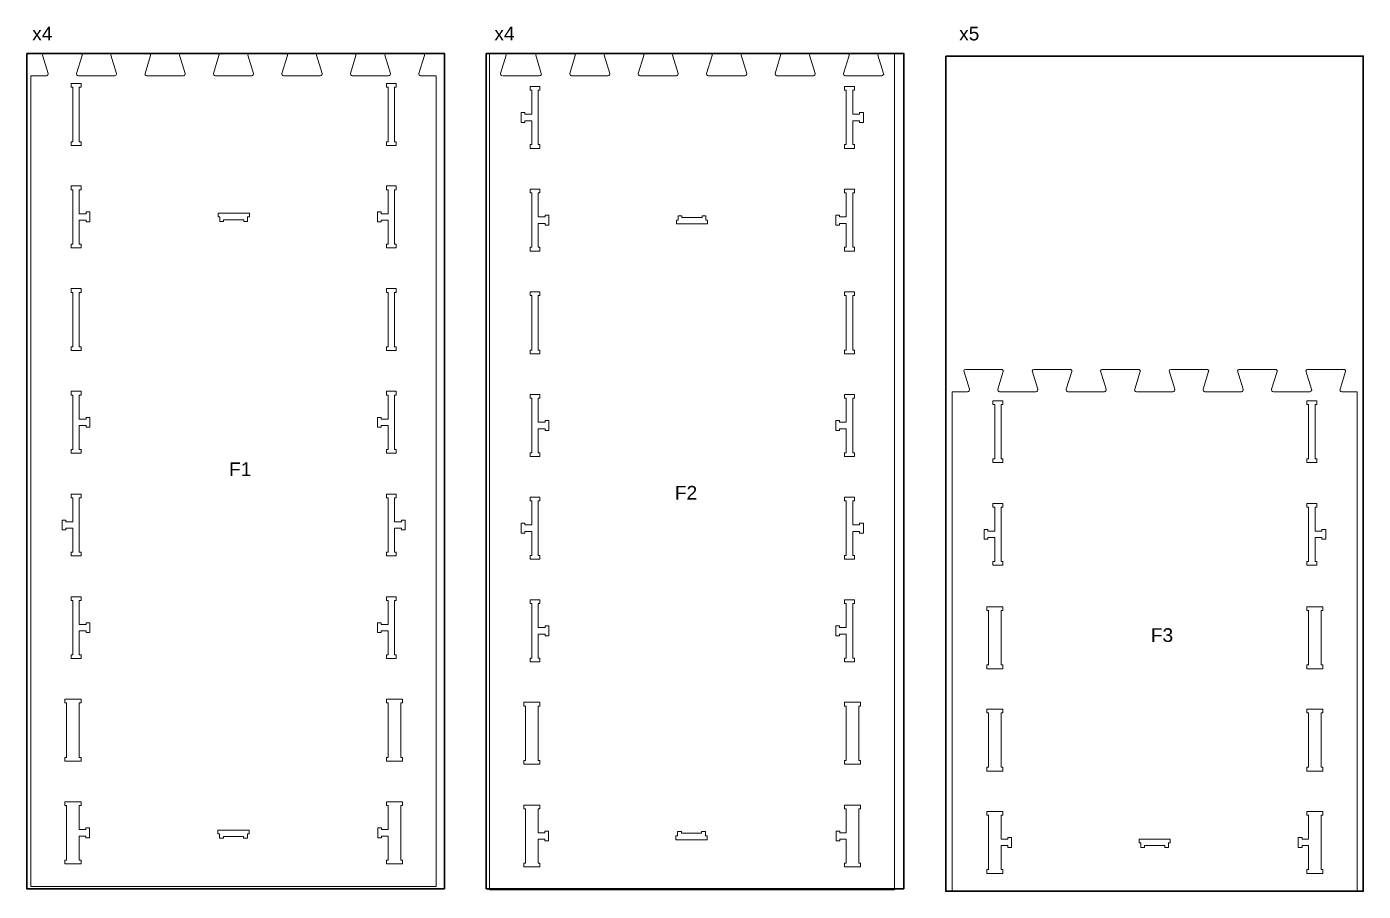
# Model space of a CAD drawing. Header units: millimetres. Extents: x 47343 to 66013, y -73719 to -63321.
# Drawn here: x 52712 to 56617, y -68482 to -65956 of the extents above; entities that cross this region are included whole.
import ezdxf

# ---------------------------------------------------------------- set-up
doc = ezdxf.new("R2010")
doc.units = ezdxf.units.MM
doc.header["$MEASUREMENT"] = 0
doc.layers.add('PLY BOARDS', color=1, linetype='CONTINUOUS', lineweight=30)
doc.layers.add('SHEETS', color=7, linetype='CONTINUOUS', lineweight=5)

msp = doc.modelspace()

# ---------------------------------------------------------------- linework, layer by layer
at = {"layer": 'PLY BOARDS'}
for points in [[(52712.4, -66034.6), (53932.4, -66034.6), (53932.4, -68474.6), (52712.4, -68474.6)], [(54054.7, -66034.6), (55274.7, -66034.6), (55274.7, -68474.6), (54054.7, -68474.6)], [(55397.1, -66042.2), (56617.1, -66042.2), (56617.1, -68482.2), (55397.1, -68482.2)]]:
    msp.add_lwpolyline(points, close=True, dxfattribs=at)
at = {"layer": 'SHEETS'}
for p, q in [((54064.4, -68477.9), (54064.4, -66034.6)), ((54108.3, -66034.6), (54064.4, -66034.6)), ((54096.6, -66092.6), (54113.1, -66039.1)), ((54111.5, -66035.4), (54108.3, -66034.6)), ((54113.1, -66039.1), (54111.5, -66035.4)), ((54199.3, -66039.1), (54200.9, -66035.4)), ((54215.7, -66092.6), (54199.3, -66039.1)), ((54200.9, -66035.4), (54204, -66034.6)), ((54204, -66034.6), (54311.9, -66034.6)), ((54314.8, -66040.5), (54298.7, -66092.6)), ((54311.9, -66034.6), (54315, -66037.2)), ((54315, -66037.2), (54314.8, -66040.5)), ((54399.3, -66039.1), (54400.9, -66035.4)), ((54415.7, -66092.6), (54399.3, -66039.1)), ((54400.9, -66035.4), (54404, -66034.6)), ((54404, -66034.6), (54511.9, -66034.6)), ((54514.8, -66040.5), (54498.7, -66092.6)), ((54511.9, -66034.6), (54515, -66037.2)), ((54515, -66037.2), (54514.8, -66040.5)), ((54599.3, -66039.1), (54600.9, -66035.4)), ((54615.7, -66092.6), (54599.3, -66039.1)), ((54600.9, -66035.4), (54604, -66034.6)), ((54604, -66034.6), (54711.9, -66034.6)), ((54714.8, -66040.5), (54698.7, -66092.6)), ((54711.9, -66034.6), (54715, -66037.2)), ((54715, -66037.2), (54714.8, -66040.5)), ((54799.3, -66039.1), (54800.9, -66035.4)), ((54815.7, -66092.6), (54799.3, -66039.1)), ((54800.9, -66035.4), (54804, -66034.6)), ((54804, -66034.6), (54911.9, -66034.6)), ((54914.8, -66040.5), (54898.7, -66092.6)), ((54911.9, -66034.6), (54915, -66037.2)), ((54915, -66037.2), (54914.8, -66040.5)), ((54999.3, -66039.1), (55000.9, -66035.4)), ((55015.7, -66092.6), (54999.3, -66039.1)), ((55000.9, -66035.4), (55004, -66034.6)), ((55004, -66034.6), (55111.9, -66034.6)), ((55114.8, -66040.5), (55098.7, -66092.6)), ((55111.9, -66034.6), (55115, -66037.2)), ((55115, -66037.2), (55114.8, -66040.5)), ((55199.3, -66039.1), (55200.9, -66035.4)), ((55215.7, -66092.6), (55199.3, -66039.1)), ((55200.9, -66035.4), (55204, -66034.6)), ((55204, -66034.6), (55247.9, -66034.6)), ((55247.9, -66034.6), (55247.9, -68477.9)), ((54096.5, -66095.1), (54096.6, -66092.6)), ((54097.5, -66097.4), (54096.5, -66095.1)), ((54099.4, -66099.1), (54097.5, -66097.4)), ((54101.9, -66099.6), (54099.4, -66099.1)), ((54104, -66099.6), (54210.5, -66099.6)), ((54210.5, -66099.6), (54213, -66099.1)), ((54213, -66099.1), (54214.9, -66097.4)), ((54214.9, -66097.4), (54215.9, -66095.1)), ((54215.9, -66095.1), (54215.7, -66092.6)), ((54298.7, -66092.6), (54298.6, -66095.1)), ((54298.6, -66095.1), (54299.6, -66097.4)), ((54299.6, -66097.4), (54301.5, -66099.1)), ((54301.5, -66099.1), (54304, -66099.6)), ((54304, -66099.6), (54410.5, -66099.6)), ((54410.5, -66099.6), (54413, -66099.1)), ((54413, -66099.1), (54414.9, -66097.4)), ((54414.9, -66097.4), (54415.9, -66095.1)), ((54415.9, -66095.1), (54415.7, -66092.6)), ((54498.7, -66092.6), (54498.6, -66095.1)), ((54498.6, -66095.1), (54499.6, -66097.4)), ((54499.6, -66097.4), (54501.5, -66099.1)), ((54501.5, -66099.1), (54504, -66099.6)), ((54504, -66099.6), (54610.5, -66099.6)), ((54610.5, -66099.6), (54613, -66099.1)), ((54613, -66099.1), (54614.9, -66097.4)), ((54614.9, -66097.4), (54615.9, -66095.1)), ((54615.9, -66095.1), (54615.7, -66092.6)), ((54698.7, -66092.6), (54698.6, -66095.1)), ((54698.6, -66095.1), (54699.6, -66097.4)), ((54699.6, -66097.4), (54701.5, -66099.1)), ((54701.5, -66099.1), (54704, -66099.6)), ((54704, -66099.6), (54810.5, -66099.6)), ((54810.5, -66099.6), (54813, -66099.1)), ((54813, -66099.1), (54814.9, -66097.4)), ((54814.9, -66097.4), (54815.9, -66095.1)), ((54815.9, -66095.1), (54815.7, -66092.6)), ((54898.7, -66092.6), (54898.6, -66095.1)), ((54898.6, -66095.1), (54899.6, -66097.4)), ((54899.6, -66097.4), (54901.5, -66099.1)), ((54901.5, -66099.1), (54904, -66099.6)), ((54904, -66099.6), (55010.5, -66099.6)), ((55010.5, -66099.6), (55013, -66099.1)), ((55013, -66099.1), (55014.9, -66097.4)), ((55014.9, -66097.4), (55015.9, -66095.1)), ((55015.9, -66095.1), (55015.7, -66092.6)), ((55098.7, -66092.6), (55098.6, -66095.1)), ((55098.6, -66095.1), (55099.6, -66097.4)), ((55099.6, -66097.4), (55101.5, -66099.1)), ((55101.5, -66099.1), (55104, -66099.6)), ((55104, -66099.6), (55210.5, -66099.6)), ((55210.5, -66099.6), (55212.9, -66099.1)), ((55212.9, -66099.1), (55214.9, -66097.4)), ((55214.9, -66097.4), (55215.9, -66095.1)), ((55215.9, -66095.1), (55215.7, -66092.6)), ((55247.9, -68477.9), (54064.4, -68477.9))]:
    msp.add_line(p, q, dxfattribs=at)
for points in [[(53671.2, -66034.6), (53674.2, -66037.2), (53674, -66040.5), (53658, -66092.6), (53657.8, -66095.1), (53658.8, -66097.4), (53660.8, -66099.1), (53663.2, -66099.6), (53769.7, -66099.6), (53772.2, -66099.1), (53774.1, -66097.4), (53775.1, -66095.1), (53775, -66092.6), (53758.5, -66039.1), (53760.1, -66035.4), (53763.3, -66034.6), (53871.2, -66034.6), (53874.2, -66037.2), (53874, -66040.5), (53858, -66092.6), (53857.8, -66095.1), (53858.8, -66097.4), (53860.8, -66099.1), (53863.2, -66099.6), (53908.2, -66099.6), (53908.2, -68468.6), (52724.7, -68468.6), (52724.7, -66099.6), (52769.7, -66099.6), (52772.2, -66099.1), (52774.1, -66097.4), (52775.1, -66095.1), (52775, -66092.6), (52758.5, -66039.1), (52760.1, -66035.4), (52763.3, -66034.6), (52871.2, -66034.6), (52874.2, -66037.2), (52874, -66040.5), (52858, -66092.6), (52857.8, -66095.1), (52858.8, -66097.4), (52860.8, -66099.1), (52863.2, -66099.6), (52969.7, -66099.6), (52972.2, -66099.1), (52974.1, -66097.4), (52975.1, -66095.1), (52975, -66092.6), (52958.5, -66039.1), (52960.1, -66035.4), (52963.3, -66034.6), (53071.2, -66034.6), (53074.2, -66037.2), (53074, -66040.5), (53058, -66092.6), (53057.8, -66095.1), (53058.8, -66097.4), (53060.8, -66099.1), (53063.2, -66099.6), (53169.7, -66099.6), (53172.2, -66099.1), (53174.1, -66097.4), (53175.1, -66095.1), (53175, -66092.6), (53158.5, -66039.1), (53160.1, -66035.4), (53163.3, -66034.6), (53271.2, -66034.6), (53274.2, -66037.2), (53274, -66040.5), (53258, -66092.6), (53257.8, -66095.1), (53258.8, -66097.4), (53260.8, -66099.1), (53263.2, -66099.6), (53369.7, -66099.6), (53372.2, -66099.1), (53374.1, -66097.4), (53375.1, -66095.1), (53375, -66092.6), (53358.5, -66039.1), (53360.1, -66035.4), (53363.3, -66034.6), (53471.2, -66034.6), (53474.2, -66037.2), (53474, -66040.5), (53458, -66092.6), (53457.8, -66095.1), (53458.8, -66097.4), (53460.8, -66099.1), (53463.2, -66099.6), (53569.7, -66099.6), (53572.2, -66099.1), (53574.1, -66097.4), (53575.1, -66095.1), (53575, -66092.6), (53558.5, -66039.1), (53560.1, -66035.4), (53563.3, -66034.6)], [(52871, -66122.4), (52842, -66122.4), (52842, -66133.4), (52847, -66133.4), (52847, -66292.4), (52842, -66292.4), (52842, -66303.4), (52871, -66303.4), (52871, -66292.4), (52866, -66292.4), (52866, -66133.4), (52871, -66133.4)], [(53763, -66122.4), (53792, -66122.4), (53792, -66133.4), (53787, -66133.4), (53787, -66292.4), (53792, -66292.4), (53792, -66303.4), (53763, -66303.4), (53763, -66292.4), (53768, -66292.4), (53768, -66133.4), (53763, -66133.4)], [(54182.7, -66311.9), (54211.7, -66311.9), (54211.7, -66300.9), (54206.7, -66300.9), (54206.7, -66141.9), (54211.7, -66141.9), (54211.7, -66130.9), (54182.7, -66130.9), (54182.7, -66141.9), (54187.7, -66141.9), (54187.7, -66211.9), (54167.7, -66211.9), (54167.7, -66206.9), (54156.7, -66206.9), (54156.7, -66235.9), (54167.7, -66235.9), (54167.7, -66230.9), (54187.7, -66230.9), (54187.7, -66300.9), (54182.7, -66300.9)], [(55130.7, -66311.9), (55101.7, -66311.9), (55101.7, -66300.9), (55106.7, -66300.9), (55106.7, -66141.9), (55101.7, -66141.9), (55101.7, -66130.9), (55130.7, -66130.9), (55130.7, -66141.9), (55125.7, -66141.9), (55125.7, -66211.9), (55145.7, -66211.9), (55145.7, -66206.9), (55156.7, -66206.9), (55156.7, -66235.9), (55145.7, -66235.9), (55145.7, -66230.9), (55125.7, -66230.9), (55125.7, -66300.9), (55130.7, -66300.9)], [(52871, -66602.6), (52842, -66602.6), (52842, -66591.6), (52847, -66591.6), (52847, -66432.6), (52842, -66432.6), (52842, -66421.6), (52871, -66421.6), (52871, -66432.6), (52866, -66432.6), (52866, -66502.6), (52886, -66502.6), (52886, -66497.6), (52897, -66497.6), (52897, -66526.6), (52886, -66526.6), (52886, -66521.6), (52866, -66521.6), (52866, -66591.6), (52871, -66591.6)], [(53763, -66602.6), (53792, -66602.6), (53792, -66591.6), (53787, -66591.6), (53787, -66432.6), (53792, -66432.6), (53792, -66421.6), (53763, -66421.6), (53763, -66432.6), (53768, -66432.6), (53768, -66502.6), (53748, -66502.6), (53748, -66497.6), (53737, -66497.6), (53737, -66526.6), (53748, -66526.6), (53748, -66521.6), (53768, -66521.6), (53768, -66591.6), (53763, -66591.6)], [(54211.7, -66430.9), (54182.7, -66430.9), (54182.7, -66441.9), (54187.7, -66441.9), (54187.7, -66600.9), (54182.7, -66600.9), (54182.7, -66611.9), (54211.7, -66611.9), (54211.7, -66600.9), (54206.7, -66600.9), (54206.7, -66530.9), (54226.7, -66530.9), (54226.7, -66535.9), (54237.7, -66535.9), (54237.7, -66506.9), (54226.7, -66506.9), (54226.7, -66511.9), (54206.7, -66511.9), (54206.7, -66441.9), (54211.7, -66441.9)], [(55101.7, -66430.9), (55130.7, -66430.9), (55130.7, -66441.9), (55125.7, -66441.9), (55125.7, -66600.9), (55130.7, -66600.9), (55130.7, -66611.9), (55101.7, -66611.9), (55101.7, -66600.9), (55106.7, -66600.9), (55106.7, -66530.9), (55086.7, -66530.9), (55086.7, -66535.9), (55075.7, -66535.9), (55075.7, -66506.9), (55086.7, -66506.9), (55086.7, -66511.9), (55106.7, -66511.9), (55106.7, -66441.9), (55101.7, -66441.9)], [(53362.7, -66501.1), (53271.7, -66501.1), (53271.7, -66512.1), (53276.7, -66512.1), (53276.7, -66525.1), (53287.7, -66525.1), (53287.7, -66520.1), (53346.7, -66520.1), (53346.7, -66525.1), (53357.7, -66525.1), (53357.7, -66512.1), (53362.7, -66512.1)], [(54610.7, -66532.4), (54701.7, -66532.4), (54701.7, -66521.4), (54696.7, -66521.4), (54696.7, -66508.4), (54685.7, -66508.4), (54685.7, -66513.4), (54626.7, -66513.4), (54626.7, -66508.4), (54615.7, -66508.4), (54615.7, -66521.4), (54610.7, -66521.4)], [(52871, -66721.6), (52842, -66721.6), (52842, -66732.6), (52847, -66732.6), (52847, -66891.6), (52842, -66891.6), (52842, -66902.6), (52871, -66902.6), (52871, -66891.6), (52866, -66891.6), (52866, -66732.6), (52871, -66732.6)], [(53763, -66721.6), (53792, -66721.6), (53792, -66732.6), (53787, -66732.6), (53787, -66891.6), (53792, -66891.6), (53792, -66902.6), (53763, -66902.6), (53763, -66891.6), (53768, -66891.6), (53768, -66732.6), (53763, -66732.6)], [(54211.7, -66911.9), (54182.7, -66911.9), (54182.7, -66900.9), (54187.7, -66900.9), (54187.7, -66741.9), (54182.7, -66741.9), (54182.7, -66730.9), (54211.7, -66730.9), (54211.7, -66741.9), (54206.7, -66741.9), (54206.7, -66900.9), (54211.7, -66900.9)], [(55101.7, -66911.9), (55130.7, -66911.9), (55130.7, -66900.9), (55125.7, -66900.9), (55125.7, -66741.9), (55130.7, -66741.9), (55130.7, -66730.9), (55101.7, -66730.9), (55101.7, -66741.9), (55106.7, -66741.9), (55106.7, -66900.9), (55101.7, -66900.9)], [(56362.3, -66957.8), (56365.4, -66960.3), (56365.2, -66963.6), (56349.2, -67015.7), (56349, -67018.2), (56350, -67020.5), (56351.9, -67022.2), (56354.4, -67022.8), (56460.9, -67022.8), (56463.4, -67022.2), (56465.3, -67020.5), (56466.3, -67018.2), (56466.2, -67015.7), (56449.7, -66962.2), (56451.3, -66958.5), (56454.5, -66957.8), (56562.3, -66957.8), (56565.4, -66960.3), (56565.2, -66963.6), (56549.2, -67015.7), (56549, -67018.2), (56550, -67020.5), (56551.9, -67022.2), (56554.4, -67022.8), (56599.4, -67022.8), (56599.4, -68482.2), (55415.9, -68482.2), (55415.9, -67022.8), (55460.9, -67022.8), (55463.4, -67022.2), (55465.3, -67020.5), (55466.3, -67018.2), (55466.2, -67015.7), (55449.7, -66962.2), (55451.3, -66958.5), (55454.5, -66957.8), (55562.3, -66957.8), (55565.4, -66960.3), (55565.2, -66963.6), (55549.2, -67015.7), (55549, -67018.2), (55550, -67020.5), (55551.9, -67022.2), (55554.4, -67022.8), (55660.9, -67022.8), (55663.4, -67022.2), (55665.3, -67020.5), (55666.3, -67018.2), (55666.2, -67015.7), (55649.7, -66962.2), (55651.3, -66958.5), (55654.5, -66957.8), (55762.3, -66957.8), (55765.4, -66960.3), (55765.2, -66963.6), (55749.2, -67015.7), (55749, -67018.2), (55750, -67020.5), (55751.9, -67022.2), (55754.4, -67022.8), (55860.9, -67022.8), (55863.4, -67022.2), (55865.3, -67020.5), (55866.3, -67018.2), (55866.2, -67015.7), (55849.7, -66962.2), (55851.3, -66958.5), (55854.5, -66957.8), (55962.3, -66957.8), (55965.4, -66960.3), (55965.2, -66963.6), (55949.2, -67015.7), (55949, -67018.2), (55950, -67020.5), (55951.9, -67022.2), (55954.4, -67022.8), (56060.9, -67022.8), (56063.4, -67022.2), (56065.3, -67020.5), (56066.3, -67018.2), (56066.2, -67015.7), (56049.7, -66962.2), (56051.3, -66958.5), (56054.5, -66957.8), (56162.3, -66957.8), (56165.4, -66960.3), (56165.2, -66963.6), (56149.2, -67015.7), (56149, -67018.2), (56150, -67020.5), (56151.9, -67022.2), (56154.4, -67022.8), (56260.9, -67022.8), (56263.4, -67022.2), (56265.3, -67020.5), (56266.3, -67018.2), (56266.2, -67015.7), (56249.7, -66962.2), (56251.3, -66958.5), (56254.5, -66957.8)], [(52871, -67202.6), (52842, -67202.6), (52842, -67191.6), (52847, -67191.6), (52847, -67032.6), (52842, -67032.6), (52842, -67021.6), (52871, -67021.6), (52871, -67032.6), (52866, -67032.6), (52866, -67102.6), (52886, -67102.6), (52886, -67097.6), (52897, -67097.6), (52897, -67126.6), (52886, -67126.6), (52886, -67121.6), (52866, -67121.6), (52866, -67191.6), (52871, -67191.6)], [(53763, -67202.6), (53792, -67202.6), (53792, -67191.6), (53787, -67191.6), (53787, -67032.6), (53792, -67032.6), (53792, -67021.6), (53763, -67021.6), (53763, -67032.6), (53768, -67032.6), (53768, -67102.6), (53748, -67102.6), (53748, -67097.6), (53737, -67097.6), (53737, -67126.6), (53748, -67126.6), (53748, -67121.6), (53768, -67121.6), (53768, -67191.6), (53763, -67191.6)], [(54211.7, -67030.9), (54182.7, -67030.9), (54182.7, -67041.9), (54187.7, -67041.9), (54187.7, -67200.9), (54182.7, -67200.9), (54182.7, -67211.9), (54211.7, -67211.9), (54211.7, -67200.9), (54206.7, -67200.9), (54206.7, -67130.9), (54226.7, -67130.9), (54226.7, -67135.9), (54237.7, -67135.9), (54237.7, -67106.9), (54226.7, -67106.9), (54226.7, -67111.9), (54206.7, -67111.9), (54206.7, -67041.9), (54211.7, -67041.9)], [(55101.7, -67030.9), (55130.7, -67030.9), (55130.7, -67041.9), (55125.7, -67041.9), (55125.7, -67200.9), (55130.7, -67200.9), (55130.7, -67211.9), (55101.7, -67211.9), (55101.7, -67200.9), (55106.7, -67200.9), (55106.7, -67130.9), (55086.7, -67130.9), (55086.7, -67135.9), (55075.7, -67135.9), (55075.7, -67106.9), (55086.7, -67106.9), (55086.7, -67111.9), (55106.7, -67111.9), (55106.7, -67041.9), (55101.7, -67041.9)], [(55535.2, -67048.9), (55564.2, -67048.9), (55564.2, -67059.9), (55559.2, -67059.9), (55559.2, -67218.9), (55564.2, -67218.9), (55564.2, -67229.9), (55535.2, -67229.9), (55535.2, -67218.9), (55540.2, -67218.9), (55540.2, -67059.9), (55535.2, -67059.9)], [(56481.2, -67048.9), (56452.2, -67048.9), (56452.2, -67059.9), (56457.2, -67059.9), (56457.2, -67218.9), (56452.2, -67218.9), (56452.2, -67229.9), (56481.2, -67229.9), (56481.2, -67218.9), (56476.2, -67218.9), (56476.2, -67059.9), (56481.2, -67059.9)], [(52842, -67321.6), (52871, -67321.6), (52871, -67332.6), (52866, -67332.6), (52866, -67491.6), (52871, -67491.6), (52871, -67502.6), (52842, -67502.6), (52842, -67491.6), (52847, -67491.6), (52847, -67421.6), (52827, -67421.6), (52827, -67426.6), (52816, -67426.6), (52816, -67397.6), (52827, -67397.6), (52827, -67402.6), (52847, -67402.6), (52847, -67332.6), (52842, -67332.6)], [(53792, -67321.6), (53763, -67321.6), (53763, -67332.6), (53768, -67332.6), (53768, -67491.6), (53763, -67491.6), (53763, -67502.6), (53792, -67502.6), (53792, -67491.6), (53787, -67491.6), (53787, -67421.6), (53807, -67421.6), (53807, -67426.6), (53818, -67426.6), (53818, -67397.6), (53807, -67397.6), (53807, -67402.6), (53787, -67402.6), (53787, -67332.6), (53792, -67332.6)], [(54182.7, -67511.9), (54211.7, -67511.9), (54211.7, -67500.9), (54206.7, -67500.9), (54206.7, -67341.9), (54211.7, -67341.9), (54211.7, -67330.9), (54182.7, -67330.9), (54182.7, -67341.9), (54187.7, -67341.9), (54187.7, -67411.9), (54167.7, -67411.9), (54167.7, -67406.9), (54156.7, -67406.9), (54156.7, -67435.9), (54167.7, -67435.9), (54167.7, -67430.9), (54187.7, -67430.9), (54187.7, -67500.9), (54182.7, -67500.9)], [(55130.7, -67511.9), (55101.7, -67511.9), (55101.7, -67500.9), (55106.7, -67500.9), (55106.7, -67341.9), (55101.7, -67341.9), (55101.7, -67330.9), (55130.7, -67330.9), (55130.7, -67341.9), (55125.7, -67341.9), (55125.7, -67411.9), (55145.7, -67411.9), (55145.7, -67406.9), (55156.7, -67406.9), (55156.7, -67435.9), (55145.7, -67435.9), (55145.7, -67430.9), (55125.7, -67430.9), (55125.7, -67500.9), (55130.7, -67500.9)], [(55535.2, -67348.9), (55564.2, -67348.9), (55564.2, -67359.9), (55559.2, -67359.9), (55559.2, -67518.9), (55564.2, -67518.9), (55564.2, -67529.9), (55535.2, -67529.9), (55535.2, -67518.9), (55540.2, -67518.9), (55540.2, -67448.9), (55520.2, -67448.9), (55520.2, -67453.9), (55509.2, -67453.9), (55509.2, -67424.9), (55520.2, -67424.9), (55520.2, -67429.9), (55540.2, -67429.9), (55540.2, -67359.9), (55535.2, -67359.9)], [(56481.2, -67348.9), (56452.2, -67348.9), (56452.2, -67359.9), (56457.2, -67359.9), (56457.2, -67518.9), (56452.2, -67518.9), (56452.2, -67529.9), (56481.2, -67529.9), (56481.2, -67518.9), (56476.2, -67518.9), (56476.2, -67448.9), (56496.2, -67448.9), (56496.2, -67453.9), (56507.2, -67453.9), (56507.2, -67424.9), (56496.2, -67424.9), (56496.2, -67429.9), (56476.2, -67429.9), (56476.2, -67359.9), (56481.2, -67359.9)], [(52871, -67802.6), (52842, -67802.6), (52842, -67791.6), (52847, -67791.6), (52847, -67632.6), (52842, -67632.6), (52842, -67621.6), (52871, -67621.6), (52871, -67632.6), (52866, -67632.6), (52866, -67702.6), (52886, -67702.6), (52886, -67697.6), (52897, -67697.6), (52897, -67726.6), (52886, -67726.6), (52886, -67721.6), (52866, -67721.6), (52866, -67791.6), (52871, -67791.6)], [(53763, -67802.6), (53792, -67802.6), (53792, -67791.6), (53787, -67791.6), (53787, -67632.6), (53792, -67632.6), (53792, -67621.6), (53763, -67621.6), (53763, -67632.6), (53768, -67632.6), (53768, -67702.6), (53748, -67702.6), (53748, -67697.6), (53737, -67697.6), (53737, -67726.6), (53748, -67726.6), (53748, -67721.6), (53768, -67721.6), (53768, -67791.6), (53763, -67791.6)], [(54211.7, -67630.9), (54182.7, -67630.9), (54182.7, -67641.9), (54187.7, -67641.9), (54187.7, -67800.9), (54182.7, -67800.9), (54182.7, -67811.9), (54211.7, -67811.9), (54211.7, -67800.9), (54206.7, -67800.9), (54206.7, -67730.9), (54226.7, -67730.9), (54226.7, -67735.9), (54237.7, -67735.9), (54237.7, -67706.9), (54226.7, -67706.9), (54226.7, -67711.9), (54206.7, -67711.9), (54206.7, -67641.9), (54211.7, -67641.9)], [(55101.7, -67630.9), (55130.7, -67630.9), (55130.7, -67641.9), (55125.7, -67641.9), (55125.7, -67800.9), (55130.7, -67800.9), (55130.7, -67811.9), (55101.7, -67811.9), (55101.7, -67800.9), (55106.7, -67800.9), (55106.7, -67730.9), (55086.7, -67730.9), (55086.7, -67735.9), (55075.7, -67735.9), (55075.7, -67706.9), (55086.7, -67706.9), (55086.7, -67711.9), (55106.7, -67711.9), (55106.7, -67641.9), (55101.7, -67641.9)], [(55564.2, -67650.9), (55564.2, -67661.9), (55559.2, -67661.9), (55559.2, -67820.9), (55564.2, -67820.9), (55564.2, -67831.9), (55517.2, -67831.9), (55517.2, -67820.9), (55522.2, -67820.9), (55522.2, -67661.9), (55517.2, -67661.9), (55517.2, -67650.9)], [(56452.2, -67650.9), (56452.2, -67661.9), (56457.2, -67661.9), (56457.2, -67820.9), (56452.2, -67820.9), (56452.2, -67831.9), (56499.2, -67831.9), (56499.2, -67820.9), (56494.2, -67820.9), (56494.2, -67661.9), (56499.2, -67661.9), (56499.2, -67650.9)], [(52871, -67920.9), (52871, -67931.9), (52866, -67931.9), (52866, -68090.9), (52871, -68090.9), (52871, -68101.9), (52824, -68101.9), (52824, -68090.9), (52829, -68090.9), (52829, -67931.9), (52824, -67931.9), (52824, -67920.9)], [(53763, -67920.9), (53763, -67931.9), (53768, -67931.9), (53768, -68090.9), (53763, -68090.9), (53763, -68101.9), (53810, -68101.9), (53810, -68090.9), (53805, -68090.9), (53805, -67931.9), (53810, -67931.9), (53810, -67920.9)], [(54211.7, -68111.2), (54211.7, -68100.2), (54206.7, -68100.2), (54206.7, -67941.2), (54211.7, -67941.2), (54211.7, -67930.2), (54164.7, -67930.2), (54164.7, -67941.2), (54169.7, -67941.2), (54169.7, -68100.2), (54164.7, -68100.2), (54164.7, -68111.2)], [(55101.7, -68111.2), (55101.7, -68100.2), (55106.7, -68100.2), (55106.7, -67941.2), (55101.7, -67941.2), (55101.7, -67930.2), (55148.7, -67930.2), (55148.7, -67941.2), (55143.7, -67941.2), (55143.7, -68100.2), (55148.7, -68100.2), (55148.7, -68111.2)], [(55564.2, -67949.9), (55564.2, -67960.9), (55559.2, -67960.9), (55559.2, -68119.9), (55564.2, -68119.9), (55564.2, -68130.9), (55517.2, -68130.9), (55517.2, -68119.9), (55522.2, -68119.9), (55522.2, -67960.9), (55517.2, -67960.9), (55517.2, -67949.9)], [(56452.2, -67949.9), (56452.2, -67960.9), (56457.2, -67960.9), (56457.2, -68119.9), (56452.2, -68119.9), (56452.2, -68130.9), (56499.2, -68130.9), (56499.2, -68119.9), (56494.2, -68119.9), (56494.2, -67960.9), (56499.2, -67960.9), (56499.2, -67949.9)], [(52871, -68220.9), (52824, -68220.9), (52824, -68231.9), (52829, -68231.9), (52829, -68390.9), (52824, -68390.9), (52824, -68401.9), (52871, -68401.9), (52871, -68390.9), (52866, -68390.9), (52866, -68320.9), (52885, -68320.9), (52885, -68325.9), (52896, -68325.9), (52896, -68296.9), (52885, -68296.9), (52885, -68301.9), (52866, -68301.9), (52866, -68231.9), (52871, -68231.9)], [(53763, -68220.9), (53810, -68220.9), (53810, -68231.9), (53805, -68231.9), (53805, -68390.9), (53810, -68390.9), (53810, -68401.9), (53763, -68401.9), (53763, -68390.9), (53768, -68390.9), (53768, -68320.9), (53749, -68320.9), (53749, -68325.9), (53738, -68325.9), (53738, -68296.9), (53749, -68296.9), (53749, -68301.9), (53768, -68301.9), (53768, -68231.9), (53763, -68231.9)], [(54211.7, -68411.2), (54164.7, -68411.2), (54164.7, -68400.2), (54169.7, -68400.2), (54169.7, -68241.2), (54164.7, -68241.2), (54164.7, -68230.2), (54211.7, -68230.2), (54211.7, -68241.2), (54206.7, -68241.2), (54206.7, -68311.2), (54225.7, -68311.2), (54225.7, -68306.2), (54236.7, -68306.2), (54236.7, -68335.2), (54225.7, -68335.2), (54225.7, -68330.2), (54206.7, -68330.2), (54206.7, -68400.2), (54211.7, -68400.2)], [(55101.7, -68411.2), (55148.7, -68411.2), (55148.7, -68400.2), (55143.7, -68400.2), (55143.7, -68241.2), (55148.7, -68241.2), (55148.7, -68230.2), (55101.7, -68230.2), (55101.7, -68241.2), (55106.7, -68241.2), (55106.7, -68311.2), (55087.7, -68311.2), (55087.7, -68306.2), (55076.7, -68306.2), (55076.7, -68335.2), (55087.7, -68335.2), (55087.7, -68330.2), (55106.7, -68330.2), (55106.7, -68400.2), (55101.7, -68400.2)], [(55564.2, -68248.9), (55517.2, -68248.9), (55517.2, -68259.9), (55522.2, -68259.9), (55522.2, -68418.9), (55517.2, -68418.9), (55517.2, -68429.9), (55564.2, -68429.9), (55564.2, -68418.9), (55559.2, -68418.9), (55559.2, -68348.9), (55578.2, -68348.9), (55578.2, -68353.9), (55589.2, -68353.9), (55589.2, -68324.9), (55578.2, -68324.9), (55578.2, -68329.9), (55559.2, -68329.9), (55559.2, -68259.9), (55564.2, -68259.9)], [(56452.2, -68248.9), (56499.2, -68248.9), (56499.2, -68259.9), (56494.2, -68259.9), (56494.2, -68418.9), (56499.2, -68418.9), (56499.2, -68429.9), (56452.2, -68429.9), (56452.2, -68418.9), (56457.2, -68418.9), (56457.2, -68348.9), (56438.2, -68348.9), (56438.2, -68353.9), (56427.2, -68353.9), (56427.2, -68324.9), (56438.2, -68324.9), (56438.2, -68329.9), (56457.2, -68329.9), (56457.2, -68259.9), (56452.2, -68259.9)], [(53362, -68303.4), (53271, -68303.4), (53271, -68314.4), (53276, -68314.4), (53276, -68327.4), (53287, -68327.4), (53287, -68322.4), (53346, -68322.4), (53346, -68327.4), (53357, -68327.4), (53357, -68314.4), (53362, -68314.4)], [(54609, -68331.7), (54700, -68331.7), (54700, -68320.7), (54695, -68320.7), (54695, -68307.7), (54684, -68307.7), (54684, -68312.7), (54625, -68312.7), (54625, -68307.7), (54614, -68307.7), (54614, -68320.7), (54609, -68320.7)], [(56053.2, -68329.9), (55962.2, -68329.9), (55962.2, -68340.9), (55967.2, -68340.9), (55967.2, -68353.9), (55978.2, -68353.9), (55978.2, -68348.9), (56037.2, -68348.9), (56037.2, -68353.9), (56048.2, -68353.9), (56048.2, -68340.9), (56053.2, -68340.9)]]:
    msp.add_lwpolyline(points, close=True, dxfattribs=at)

# ---------------------------------------------------------------- texts
at = {"layer": 'PLY BOARDS', "char_height": 40, "width": 303.373, "attachment_point": 1}
for s, insert in [('{\\fArial|b0|i0|c0|p34;x4}', (52728.4, -65956.4)), ('{\\fArial|b0|i0|c0|p34;x4}', (54078.6, -65956.4)), ('{\\fArial|b0|i0|c0|p34;x5}', (55436.4, -65956.4))]:
    msp.add_mtext(s, dxfattribs=dict(at, insert=insert))
at = {"layer": 'SHEETS', "char_height": 40, "width": 303.373, "attachment_point": 1}
for s, insert in [('{\\fArial|b0|i0|c0|p34;F1}', (53303.5, -67229)), ('{\\fArial|b0|i0|c0|p34;F2}', (54605.8, -67297.9)), ('{\\fArial|b0|i0|c0|p34;F3}', (55996.4, -67713.8))]:
    msp.add_mtext(s, dxfattribs=dict(at, insert=insert))

doc.saveas('drawing.dxf')
